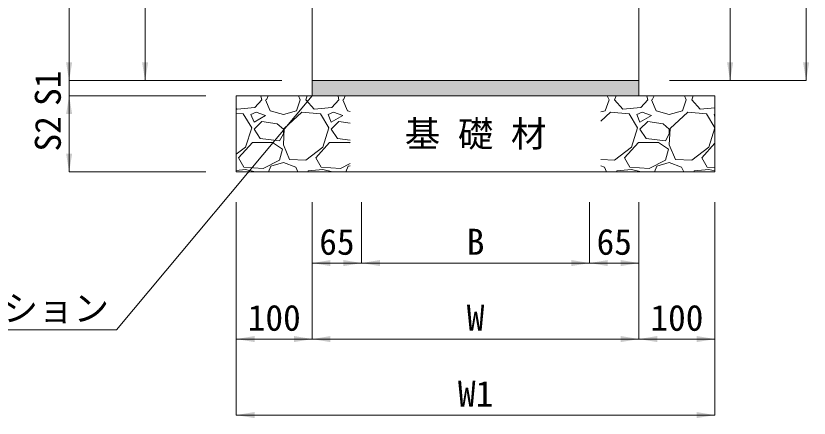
# Model space of a CAD drawing. Units: millimetres at full size. Extents: x 0 to 26200, y 7460 to 13400.
# Drawn here: x 3092 to 4136, y 10271 to 10800 of the extents above; entities that cross this region are included whole.
import ezdxf
from ezdxf.enums import TextEntityAlignment as Align

# ---------------------------------------------------------------- set-up
doc = ezdxf.new("R2010")
doc.units = ezdxf.units.MM
doc.header["$LTSCALE"] = 25
doc.layers.add('ハッチング', color=7, linetype='Continuous')
doc.layers.add('文字', color=7, linetype='Continuous')
for name, color, linetype, lineweight in [('ハッチング_基礎', 150, 'Continuous', 9), ('寸法線', 7, 'Continuous', 9), ('引出線', 4, 'Continuous', 9), ('本体', 2, 'Continuous', 20), ('舗装・基礎', 7, 'Continuous', 5)]:
    doc.layers.add(name, color=color, linetype=linetype, lineweight=lineweight)
doc.styles.add('ＭＳ ゴシック', font='')
doc.styles.get('ＭＳ ゴシック').set_extended_font_data('MS Gothic')

# ---------------------------------------------------------------- blocks, each defined once
blk = doc.blocks.new('filled_arrow')
at = {"color": 0, "linetype": 'Continuous', "lineweight": -2}
blk.add_solid([(7.5, 1.25), (0, 0), (7.5, -1.25)], dxfattribs=at)

msp = doc.modelspace()

# ---------------------------------------------------------------- hatches: boundary and pattern name
at = {"layer": 'ハッチング'}
msp.add_hatch(color=256, dxfattribs=at).paths.add_polyline_path([(3911.95, 10695.08), (3911.95, 10715.08), (3481.95, 10715.08), (3481.95, 10695.08)])

# ---------------------------------------------------------------- linework, layer by layer
at = {"layer": 'ハッチング_基礎'}
for p, q in [((3414.44, 10694.79), (3413.27, 10695.09)), ((3415.46, 10689.71), (3414.44, 10694.79)), ((3421.56, 10689.71), (3423.86, 10695.09)), ((3463.78, 10695.09), (3466.26, 10689.71)), ((3473.37, 10689.71), (3475.39, 10695.09)), ((3516.04, 10694.79), (3514.87, 10695.09)), ((3517.06, 10689.71), (3516.04, 10694.79)), ((3523.16, 10689.71), (3525.46, 10695.09)), ((3870.18, 10695.09), (3872.66, 10689.71)), ((3879.77, 10689.71), (3881.79, 10695.09)), ((3922.44, 10694.79), (3921.27, 10695.09)), ((3923.46, 10689.71), (3922.44, 10694.79)), ((3929.56, 10689.71), (3931.86, 10695.09)), ((3971.78, 10695.09), (3974.26, 10689.71)), ((3981.37, 10689.71), (3983.39, 10695.09)), ((3415.46, 10689.71), (3406.32, 10679.55)), ((3420.54, 10689.71), (3426.64, 10675.49)), ((3461.18, 10675.49), (3466.26, 10689.71)), ((3484.55, 10677.52), (3473.37, 10689.71)), ((3517.06, 10689.71), (3507.92, 10679.55)), ((3522.14, 10689.71), (3528.24, 10675.49)), ((3867.58, 10675.49), (3872.66, 10689.71)), ((3890.95, 10677.52), (3879.77, 10689.71)), ((3923.46, 10689.71), (3914.32, 10679.55)), ((3928.54, 10689.71), (3934.64, 10675.49)), ((3969.18, 10675.49), (3974.26, 10689.71)), ((3992.55, 10677.52), (3981.37, 10689.71)), ((3382.95, 10677.52), (3381.95, 10678.6)), ((3391.08, 10671.42), (3381.95, 10672.18)), ((3406.32, 10679.55), (3382.95, 10677.52)), ((3402.25, 10653.14), (3391.08, 10671.42)), ((3408.35, 10673.46), (3401.24, 10670.41)), ((3420.54, 10669.39), (3408.35, 10673.46)), ((3426.64, 10675.49), (3443.91, 10670.41)), ((3443.91, 10670.41), (3461.18, 10675.49)), ((3468.29, 10673.46), (3444.92, 10652.12)), ((3492.68, 10671.42), (3468.29, 10673.46)), ((3507.92, 10679.55), (3484.55, 10677.52)), ((3503.85, 10653.14), (3492.68, 10671.42)), ((3509.95, 10673.46), (3502.84, 10670.41)), ((3522.14, 10669.39), (3509.95, 10673.46)), ((3528.24, 10675.49), (3531.95, 10674.39)), ((3861.95, 10673.83), (3867.58, 10675.49)), ((3874.69, 10673.46), (3861.95, 10661.83)), ((3899.08, 10671.42), (3874.69, 10673.46)), ((3914.32, 10679.55), (3890.95, 10677.52)), ((3910.25, 10653.14), (3899.08, 10671.42)), ((3916.35, 10673.46), (3909.24, 10670.41)), ((3928.54, 10669.39), (3916.35, 10673.46)), ((3934.64, 10675.49), (3951.91, 10670.41)), ((3951.91, 10670.41), (3969.18, 10675.49)), ((3976.29, 10673.46), (3952.92, 10652.12)), ((4000.68, 10671.42), (3976.29, 10673.46)), ((4011.95, 10679.21), (3992.55, 10677.52)), ((4011.85, 10653.14), (4000.68, 10671.42)), ((4011.95, 10670.89), (4010.84, 10670.41)), ((3401.24, 10670.41), (3405.3, 10660.25)), ((3405.3, 10660.25), (3420.54, 10669.39)), ((3415.46, 10661.26), (3405.3, 10651.1)), ((3435.78, 10658.22), (3415.46, 10661.26)), ((3502.84, 10670.41), (3506.9, 10660.25)), ((3506.9, 10660.25), (3522.14, 10669.39)), ((3517.06, 10661.26), (3506.9, 10651.1)), ((3531.95, 10659.03), (3517.06, 10661.26)), ((3909.24, 10670.41), (3913.3, 10660.25)), ((3913.3, 10660.25), (3928.54, 10669.39)), ((3923.46, 10661.26), (3913.3, 10651.1)), ((3943.78, 10658.22), (3923.46, 10661.26)), ((4010.84, 10670.41), (4011.95, 10667.61)), ((3394.12, 10627.74), (3402.25, 10653.14)), ((3405.3, 10651.1), (3413.43, 10638.91)), ((3443.91, 10651.1), (3435.78, 10658.22)), ((3444.92, 10652.12), (3443.91, 10630.78)), ((3443.91, 10645.01), (3443.91, 10651.1)), ((3495.72, 10627.74), (3503.85, 10653.14)), ((3506.9, 10651.1), (3515.03, 10638.91)), ((3902.12, 10627.74), (3910.25, 10653.14)), ((3913.3, 10651.1), (3921.43, 10638.91)), ((3951.91, 10651.1), (3943.78, 10658.22)), ((3952.92, 10652.12), (3951.91, 10630.78)), ((3951.91, 10645.01), (3951.91, 10651.1)), ((4003.72, 10627.74), (4011.85, 10653.14)), ((3438.83, 10635.86), (3443.91, 10645.01)), ((3946.83, 10635.86), (3951.91, 10645.01)), ((3384.98, 10613.51), (3403.27, 10633.83)), ((3403.27, 10633.83), (3429.68, 10633.83)), ((3413.43, 10638.91), (3438.83, 10635.86)), ((3429.68, 10633.83), (3442.89, 10624.69)), ((3443.91, 10630.78), (3452.04, 10611.48)), ((3486.58, 10613.51), (3504.87, 10633.83)), ((3504.87, 10633.83), (3531.28, 10633.83)), ((3515.03, 10638.91), (3531.95, 10636.88)), ((3531.28, 10633.83), (3531.95, 10633.37)), ((3892.98, 10613.51), (3911.27, 10633.83)), ((3911.27, 10633.83), (3937.68, 10633.83)), ((3921.43, 10638.91), (3946.83, 10635.86)), ((3937.68, 10633.83), (3950.89, 10624.69)), ((3951.91, 10630.78), (3960.04, 10611.48)), ((3994.58, 10613.51), (4011.95, 10632.82)), ((3381.95, 10618.33), (3394.12, 10627.74)), ((3442.89, 10624.69), (3438.83, 10610.46)), ((3473.37, 10610.46), (3495.72, 10627.74)), ((3879.77, 10610.46), (3902.12, 10627.74)), ((3950.89, 10624.69), (3946.83, 10610.46)), ((3981.37, 10610.46), (4003.72, 10627.74)), ((3392.09, 10601.32), (3384.98, 10613.51)), ((3438.83, 10610.46), (3417.49, 10599.29)), ((3452.04, 10611.48), (3473.37, 10610.46)), ((3493.69, 10601.32), (3486.58, 10613.51)), ((3861.95, 10611.31), (3879.77, 10610.46)), ((3900.09, 10601.32), (3892.98, 10613.51)), ((3946.83, 10610.46), (3925.49, 10599.29)), ((3960.04, 10611.48), (3981.37, 10610.46)), ((4001.69, 10601.32), (3994.58, 10613.51)), ((3394.12, 10598.27), (3381.95, 10596.99)), ((3417.49, 10599.29), (3392.09, 10601.32)), ((3406.87, 10595.09), (3394.12, 10598.27)), ((3424.54, 10595.09), (3427.65, 10602.34)), ((3427.65, 10602.34), (3443.91, 10607.42)), ((3443.91, 10607.42), (3460.16, 10601.32)), ((3460.16, 10601.32), (3463.04, 10595.09)), ((3495.72, 10598.27), (3476.42, 10596.24)), ((3519.09, 10599.29), (3493.69, 10601.32)), ((3508.47, 10595.09), (3495.72, 10598.27)), ((3531.95, 10606.03), (3519.09, 10599.29)), ((3526.14, 10595.09), (3529.25, 10602.34)), ((3529.25, 10602.34), (3531.95, 10603.18)), ((3861.95, 10603.05), (3866.56, 10601.32)), ((3866.56, 10601.32), (3869.44, 10595.09)), ((3902.12, 10598.27), (3882.82, 10596.24)), ((3925.49, 10599.29), (3900.09, 10601.32)), ((3914.87, 10595.09), (3902.12, 10598.27)), ((3932.54, 10595.09), (3935.65, 10602.34)), ((3935.65, 10602.34), (3951.91, 10607.42)), ((3951.91, 10607.42), (3968.16, 10601.32)), ((3968.16, 10601.32), (3971.04, 10595.09)), ((4003.72, 10598.27), (3984.42, 10596.24)), ((4011.95, 10600.5), (4001.69, 10601.32)), ((4011.95, 10596.21), (4003.72, 10598.27)), ((3475.99, 10595.09), (3476.42, 10596.24)), ((3882.39, 10595.09), (3882.82, 10596.24)), ((3983.99, 10595.09), (3984.42, 10596.24))]:
    msp.add_line(p, q, dxfattribs=at)
at = {"layer": '寸法線', "lineweight": 13}
for p, q in [((3161.95, 11392.08), (3161.95, 10715.08)), ((4131.95, 11360.08), (4131.95, 10715.08)), ((3261.95, 11265.08), (3261.95, 10715.08)), ((4031.95, 10965.08), (4031.95, 10715.08)), ((3161.95, 10763.08), (3161.95, 10647.08)), ((3441.95, 10715.08), (3161.95, 10715.08)), ((3441.95, 10715.08), (3161.95, 10715.08)), ((3441.95, 10715.08), (3261.95, 10715.08)), ((3951.95, 10715.08), (4031.95, 10715.08)), ((3951.95, 10715.08), (4131.95, 10715.08)), ((3341.95, 10695.08), (3161.95, 10695.08)), ((3161.95, 10695.08), (3161.95, 10595.09)), ((3341.95, 10695.08), (3161.95, 10695.08)), ((3341.95, 10595.09), (3161.95, 10595.09)), ((3381.95, 10555.09), (3381.95, 10375.09)), ((3381.95, 10555.09), (3381.95, 10275.09)), ((3481.95, 10555.09), (3481.95, 10475.08)), ((3481.95, 10555.09), (3481.95, 10375.09)), ((3481.95, 10555.09), (3481.95, 10375.09)), ((3546.95, 10555.09), (3546.95, 10475.08)), ((3546.95, 10555.09), (3546.95, 10475.08)), ((3846.95, 10555.09), (3846.95, 10475.08)), ((3846.95, 10555.09), (3846.95, 10475.08)), ((3911.95, 10555.09), (3911.95, 10475.08)), ((3911.95, 10555.09), (3911.95, 10375.09)), ((3911.95, 10555.09), (3911.95, 10375.09)), ((4011.95, 10555.09), (4011.95, 10375.09)), ((4011.95, 10555.09), (4011.95, 10275.09)), ((3481.95, 10475.08), (3546.95, 10475.08)), ((3546.95, 10475.08), (3846.95, 10475.08)), ((3846.95, 10475.08), (3911.95, 10475.08)), ((3481.95, 10375.09), (3381.95, 10375.09)), ((3481.95, 10375.09), (3911.95, 10375.09)), ((3911.95, 10375.09), (4011.95, 10375.09)), ((3381.95, 10275.09), (4011.95, 10275.09))]:
    msp.add_line(p, q, dxfattribs=at)
at = {"layer": '引出線'}
msp.add_lwpolyline([(3481.95, 10695.08), (3224.43, 10387.31), (2846.21, 10387.31)], dxfattribs=at)
at = {"layer": '本体'}
for p, q in [((3481.95, 11275.08), (3481.95, 10715.08)), ((3911.95, 11275.08), (3911.95, 10715.08)), ((3481.95, 10715.08), (3911.95, 10715.08))]:
    msp.add_line(p, q, dxfattribs=at)
at = {"layer": '舗装・基礎', "color": 3, "lineweight": 13}
for p, q in [((3911.95, 10715.08), (3481.95, 10715.08)), ((3481.95, 10715.08), (3481.95, 10695.08)), ((3911.95, 10715.08), (3911.95, 10695.08)), ((4011.95, 10695.08), (3381.95, 10695.08)), ((3381.95, 10695.08), (3381.95, 10595.08)), ((4011.95, 10695.09), (4011.95, 10595.09)), ((4011.95, 10595.09), (3381.95, 10595.09))]:
    msp.add_line(p, q, dxfattribs=at)

# ---------------------------------------------------------------- block references
at = {"layer": '寸法線', "lineweight": 13, "xscale": 3.2, "yscale": 3.2}
for p, rotation in [((3161.95, 10715.08), 90), ((3161.95, 10715.08), 90), ((3261.95, 10715.08), 90), ((4031.95, 10715.08), 90), ((4131.95, 10715.08), 90), ((3161.95, 10695.08), 270), ((3161.95, 10695.08), 270), ((3161.95, 10595.09), 90), ((3546.95, 10475.08), 180), ((3846.95, 10475.08), 180), ((3911.95, 10475.08), 180), ((3481.95, 10375.09), 180), ((3911.95, 10375.09), 180), ((4011.95, 10375.09), 180), ((4011.95, 10275.09), 180)]:
    msp.add_blockref('filled_arrow', p, dxfattribs=dict(at, rotation=rotation))
for p in [(3481.95, 10475.08), (3546.95, 10475.08), (3846.95, 10475.08), (3381.95, 10375.09), (3481.95, 10375.09), (3911.95, 10375.09), (3381.95, 10275.09)]:
    msp.add_blockref('filled_arrow', p, dxfattribs=at)
at = {"layer": '引出線', "xscale": 0.133, "yscale": 0.133, "rotation": 230.1}
msp.add_blockref('filled_arrow', (3481.95, 10695.08), dxfattribs=at)

# ---------------------------------------------------------------- texts
at = {"layer": '寸法線', "style": 'ＭＳ ゴシック'}
for s, p in [('S1', (3133.95, 10705.08)), ('S2', (3133.95, 10645.08))]:
    msp.add_text(s, height=34.18, rotation=90, dxfattribs=at).set_placement(p, align=Align.MIDDLE_CENTER)
for s, p in [('65', (3514.45, 10503.08)), ('B', (3696.95, 10503.08)), ('65', (3879.45, 10503.08)), ('W', (3696.95, 10403.09)), ('100', (3431.95, 10403.09)), ('100', (3961.95, 10403.09)), ('W1', (3696.95, 10303.09))]:
    msp.add_text(s, height=34.18, dxfattribs=at).set_placement(p, align=Align.MIDDLE_CENTER)
at = {"layer": '引出線', "style": 'ＭＳ ゴシック'}
msp.add_text('サンドクッション', height=34.18, dxfattribs=at).set_placement((3214.43, 10432.71), align=Align.TOP_RIGHT)
at = {"layer": '文字', "style": 'ＭＳ ゴシック'}
msp.add_text('基 礎 材', height=34.18, dxfattribs=at).set_placement((3696.95, 10645.09), align=Align.MIDDLE_CENTER)

doc.saveas('drawing.dxf')
